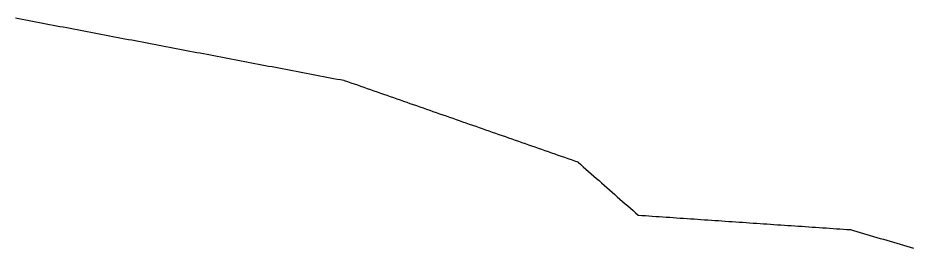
# Model space of a CAD drawing. Header units: millimetres. Extents: x 230 to 3347, y 514 to 5196.
# Drawn here: x 953.1 to 1209.6, y 566 to 632 of the extents above; entities that cross this region are included whole.
import ezdxf

# ---------------------------------------------------------------- set-up
doc = ezdxf.new("R2010")
doc.units = ezdxf.units.MM
doc.layers.add('ALL_ISLANDS', color=7, linetype='Continuous')
doc.layers.add('OUTLINE_ISLAND_01', color=7, linetype='Continuous')

msp = doc.modelspace()

# ---------------------------------------------------------------- linework, layer by layer
at = {"layer": 'ALL_ISLANDS'}
msp.add_lwpolyline([(952.398, 631.9964), (953.3804, 631.8099), (954.3629, 631.6235), (955.3454, 631.437), (956.3278, 631.2506), (957.3103, 631.0641), (958.2928, 630.8776), (959.2752, 630.6912), (960.2577, 630.5047), (961.2401, 630.3183), (962.2226, 630.1318), (963.2051, 629.9453), (964.1875, 629.7589), (965.17, 629.5724), (966.1525, 629.386), (967.1349, 629.1995), (968.1174, 629.013), (969.0998, 628.8266), (970.0823, 628.6401), (971.0648, 628.4537), (972.0472, 628.2672), (973.0297, 628.0807), (974.0122, 627.8943), (974.9946, 627.7078), (975.9771, 627.5214), (976.9595, 627.3349), (977.942, 627.1484), (978.9245, 626.962), (979.9069, 626.7755), (980.8894, 626.5891), (981.8719, 626.4026), (982.8543, 626.2161), (983.8368, 626.0297), (984.8192, 625.8432), (985.8017, 625.6568), (986.7842, 625.4703), (987.7666, 625.2839), (988.7491, 625.0974), (989.7316, 624.9109), (990.714, 624.7245), (991.6965, 624.538), (992.679, 624.3516), (993.6614, 624.1651), (994.6439, 623.9786), (995.6263, 623.7922), (996.6088, 623.6057), (997.5913, 623.4193), (998.5737, 623.2328), (999.5562, 623.0463), (1000.5387, 622.8599), (1001.5211, 622.6734), (1002.5036, 622.487), (1003.486, 622.3005), (1004.4685, 622.114), (1005.451, 621.9276), (1006.4334, 621.7411), (1007.4159, 621.5547), (1008.3984, 621.3682), (1009.3808, 621.1817), (1010.3633, 620.9953), (1011.3457, 620.8088), (1012.3282, 620.6224), (1013.3107, 620.4359), (1014.2931, 620.2494), (1015.2756, 620.063), (1016.2581, 619.8765), (1017.2405, 619.6901), (1018.223, 619.5036), (1019.2054, 619.3171), (1020.1879, 619.1307), (1021.1704, 618.9442), (1022.1528, 618.7578), (1023.1353, 618.5713), (1024.1178, 618.3849), (1025.1002, 618.1984), (1026.0827, 618.0119), (1027.0651, 617.8255), (1028.0476, 617.639), (1029.0301, 617.4526), (1030.0125, 617.2661), (1030.995, 617.0796), (1031.9775, 616.8932), (1032.9599, 616.7067), (1033.9424, 616.5203), (1034.9248, 616.3338), (1035.9073, 616.1473), (1036.8898, 615.9609), (1037.8722, 615.7744), (1038.8547, 615.588), (1039.8372, 615.4015), (1040.8196, 615.215), (1041.8021, 615.0286), (1042.7845, 614.8421), (1043.767, 614.6557), (1044.7495, 614.4692), (1045.7319, 614.2827), (1046.7144, 614.0963), (1046.7892, 614.0702), (1047.7334, 613.7409), (1048.6777, 613.4116), (1049.6219, 613.0823), (1050.5661, 612.7531), (1051.5104, 612.4238), (1052.4546, 612.0945), (1053.3988, 611.7652), (1054.3431, 611.4359), (1055.2873, 611.1066), (1056.2315, 610.7774), (1057.1758, 610.4481), (1058.12, 610.1188), (1059.0642, 609.7895), (1060.0084, 609.4602), (1060.9527, 609.1309), (1061.8969, 608.8017), (1062.8411, 608.4724), (1063.7854, 608.1431), (1064.7296, 607.8138), (1065.6738, 607.4845), (1066.6181, 607.1552), (1067.5623, 606.826), (1068.5065, 606.4967), (1069.4508, 606.1674), (1070.395, 605.8381), (1071.3392, 605.5088), (1072.2835, 605.1795), (1073.2277, 604.8503), (1074.1719, 604.521), (1075.1161, 604.1917), (1076.0604, 603.8624), (1077.0046, 603.5331), (1077.9488, 603.2038), (1078.8931, 602.8746), (1079.8373, 602.5453), (1080.7815, 602.216), (1081.7258, 601.8867), (1082.67, 601.5574), (1083.6142, 601.2281), (1084.5585, 600.8989), (1085.5027, 600.5696), (1086.4469, 600.2403), (1087.3911, 599.911), (1088.3354, 599.5817), (1089.2796, 599.2524), (1090.2238, 598.9232), (1091.1681, 598.5939), (1092.1123, 598.2646), (1093.0565, 597.9353), (1094.0008, 597.606), (1094.945, 597.2767), (1095.8892, 596.9475), (1096.8335, 596.6182), (1097.7777, 596.2889), (1098.7219, 595.9596), (1099.6662, 595.6303), (1100.6104, 595.301), (1101.5546, 594.9718), (1102.4988, 594.6425), (1103.4431, 594.3132), (1104.3873, 593.9839), (1105.3315, 593.6546), (1106.2758, 593.3253), (1107.22, 592.9961), (1108.1642, 592.6668), (1109.1085, 592.3375), (1110.0527, 592.0082), (1110.9969, 591.6789), (1111.9412, 591.3496), (1112.8854, 591.0204), (1113.8296, 590.6911), (1113.9374, 590.5964), (1114.6888, 589.9366), (1115.4402, 589.2767), (1116.1916, 588.6169), (1116.943, 587.957), (1117.6944, 587.2972), (1118.4458, 586.6373), (1119.1972, 585.9775), (1119.9486, 585.3176), (1120.7, 584.6578), (1121.4514, 583.998), (1122.2027, 583.3381), (1122.9541, 582.6783), (1123.7055, 582.0184), (1124.4569, 581.3586), (1125.2083, 580.6987), (1125.9597, 580.0389), (1126.7111, 579.379), (1127.4625, 578.7192), (1128.2139, 578.0593), (1128.9653, 577.3995), (1129.7167, 576.7396), (1130.4681, 576.0798), (1131.2195, 575.4199), (1131.2617, 575.417), (1132.2594, 575.349), (1133.2571, 575.281), (1134.2547, 575.213), (1135.2524, 575.145), (1136.2501, 575.077), (1137.2478, 575.009), (1138.2455, 574.941), (1139.2432, 574.873), (1140.2408, 574.805), (1141.2385, 574.737), (1142.2362, 574.669), (1143.2339, 574.601), (1144.2316, 574.533), (1145.2293, 574.465), (1146.227, 574.397), (1147.2246, 574.329), (1148.2223, 574.2609), (1149.22, 574.1929), (1150.2177, 574.1249), (1151.2154, 574.0569), (1152.2131, 573.9889), (1153.2108, 573.9209), (1154.2084, 573.8529), (1155.2061, 573.7849), (1156.2038, 573.7169), (1157.2015, 573.6489), (1158.1992, 573.5809), (1159.1969, 573.5129), (1160.1945, 573.4449), (1161.1922, 573.3769), (1162.1899, 573.3089), (1163.1876, 573.2409), (1164.1853, 573.1729), (1165.183, 573.1049), (1166.1807, 573.0369), (1167.1783, 572.9689), (1168.176, 572.9009), (1169.1737, 572.8329), (1170.1714, 572.7648), (1171.1691, 572.6968), (1172.1668, 572.6288), (1173.1645, 572.5608), (1174.1621, 572.4928), (1175.1598, 572.4248), (1176.1575, 572.3568), (1177.1552, 572.2888), (1178.1529, 572.2208), (1179.1506, 572.1528), (1180.1482, 572.0848), (1181.1459, 572.0168), (1182.1436, 571.9488), (1183.1413, 571.8808), (1184.139, 571.8128), (1185.1367, 571.7448), (1186.1344, 571.6768), (1187.132, 571.6088), (1188.1297, 571.5408), (1189.1274, 571.4728), (1190.1251, 571.4048), (1191.1228, 571.3367), (1192.1205, 571.2687), (1192.9655, 571.0219), (1193.9254, 570.7414), (1194.8852, 570.461), (1195.8451, 570.1806), (1196.805, 569.9001), (1197.7649, 569.6197), (1198.7247, 569.3393), (1199.6846, 569.0588), (1200.6445, 568.7784), (1201.6044, 568.498), (1202.5642, 568.2175), (1203.5241, 567.9371), (1204.484, 567.6567), (1205.4439, 567.3762), (1206.4037, 567.0958), (1207.3636, 566.8154), (1208.3235, 566.5349), (1209.2834, 566.2545), (1210.2432, 565.9741)], dxfattribs=at)
at = {"layer": 'OUTLINE_ISLAND_01'}
msp.add_lwpolyline([(952.398, 631.9964), (953.3804, 631.8099), (954.3629, 631.6235), (955.3454, 631.437), (956.3278, 631.2506), (957.3103, 631.0641), (958.2928, 630.8776), (959.2752, 630.6912), (960.2577, 630.5047), (961.2401, 630.3183), (962.2226, 630.1318), (963.2051, 629.9453), (964.1875, 629.7589), (965.17, 629.5724), (966.1525, 629.386), (967.1349, 629.1995), (968.1174, 629.013), (969.0998, 628.8266), (970.0823, 628.6401), (971.0648, 628.4537), (972.0472, 628.2672), (973.0297, 628.0807), (974.0122, 627.8943), (974.9946, 627.7078), (975.9771, 627.5214), (976.9595, 627.3349), (977.942, 627.1484), (978.9245, 626.962), (979.9069, 626.7755), (980.8894, 626.5891), (981.8719, 626.4026), (982.8543, 626.2161), (983.8368, 626.0297), (984.8192, 625.8432), (985.8017, 625.6568), (986.7842, 625.4703), (987.7666, 625.2839), (988.7491, 625.0974), (989.7316, 624.9109), (990.714, 624.7245), (991.6965, 624.538), (992.679, 624.3516), (993.6614, 624.1651), (994.6439, 623.9786), (995.6263, 623.7922), (996.6088, 623.6057), (997.5913, 623.4193), (998.5737, 623.2328), (999.5562, 623.0463), (1000.5387, 622.8599), (1001.5211, 622.6734), (1002.5036, 622.487), (1003.486, 622.3005), (1004.4685, 622.114), (1005.451, 621.9276), (1006.4334, 621.7411), (1007.4159, 621.5547), (1008.3984, 621.3682), (1009.3808, 621.1817), (1010.3633, 620.9953), (1011.3457, 620.8088), (1012.3282, 620.6224), (1013.3107, 620.4359), (1014.2931, 620.2494), (1015.2756, 620.063), (1016.2581, 619.8765), (1017.2405, 619.6901), (1018.223, 619.5036), (1019.2054, 619.3171), (1020.1879, 619.1307), (1021.1704, 618.9442), (1022.1528, 618.7578), (1023.1353, 618.5713), (1024.1178, 618.3849), (1025.1002, 618.1984), (1026.0827, 618.0119), (1027.0651, 617.8255), (1028.0476, 617.639), (1029.0301, 617.4526), (1030.0125, 617.2661), (1030.995, 617.0796), (1031.9775, 616.8932), (1032.9599, 616.7067), (1033.9424, 616.5203), (1034.9248, 616.3338), (1035.9073, 616.1473), (1036.8898, 615.9609), (1037.8722, 615.7744), (1038.8547, 615.588), (1039.8372, 615.4015), (1040.8196, 615.215), (1041.8021, 615.0286), (1042.7845, 614.8421), (1043.767, 614.6557), (1044.7495, 614.4692), (1045.7319, 614.2827), (1046.7144, 614.0963), (1046.7892, 614.0702), (1047.7334, 613.7409), (1048.6777, 613.4116), (1049.6219, 613.0823), (1050.5661, 612.7531), (1051.5104, 612.4238), (1052.4546, 612.0945), (1053.3988, 611.7652), (1054.3431, 611.4359), (1055.2873, 611.1066), (1056.2315, 610.7774), (1057.1758, 610.4481), (1058.12, 610.1188), (1059.0642, 609.7895), (1060.0084, 609.4602), (1060.9527, 609.1309), (1061.8969, 608.8017), (1062.8411, 608.4724), (1063.7854, 608.1431), (1064.7296, 607.8138), (1065.6738, 607.4845), (1066.6181, 607.1552), (1067.5623, 606.826), (1068.5065, 606.4967), (1069.4508, 606.1674), (1070.395, 605.8381), (1071.3392, 605.5088), (1072.2835, 605.1795), (1073.2277, 604.8503), (1074.1719, 604.521), (1075.1161, 604.1917), (1076.0604, 603.8624), (1077.0046, 603.5331), (1077.9488, 603.2038), (1078.8931, 602.8746), (1079.8373, 602.5453), (1080.7815, 602.216), (1081.7258, 601.8867), (1082.67, 601.5574), (1083.6142, 601.2281), (1084.5585, 600.8989), (1085.5027, 600.5696), (1086.4469, 600.2403), (1087.3911, 599.911), (1088.3354, 599.5817), (1089.2796, 599.2524), (1090.2238, 598.9232), (1091.1681, 598.5939), (1092.1123, 598.2646), (1093.0565, 597.9353), (1094.0008, 597.606), (1094.945, 597.2767), (1095.8892, 596.9475), (1096.8335, 596.6182), (1097.7777, 596.2889), (1098.7219, 595.9596), (1099.6662, 595.6303), (1100.6104, 595.301), (1101.5546, 594.9718), (1102.4988, 594.6425), (1103.4431, 594.3132), (1104.3873, 593.9839), (1105.3315, 593.6546), (1106.2758, 593.3253), (1107.22, 592.9961), (1108.1642, 592.6668), (1109.1085, 592.3375), (1110.0527, 592.0082), (1110.9969, 591.6789), (1111.9412, 591.3496), (1112.8854, 591.0204), (1113.8296, 590.6911), (1113.9374, 590.5964), (1114.6888, 589.9366), (1115.4402, 589.2767), (1116.1916, 588.6169), (1116.943, 587.957), (1117.6944, 587.2972), (1118.4458, 586.6373), (1119.1972, 585.9775), (1119.9486, 585.3176), (1120.7, 584.6578), (1121.4514, 583.998), (1122.2027, 583.3381), (1122.9541, 582.6783), (1123.7055, 582.0184), (1124.4569, 581.3586), (1125.2083, 580.6987), (1125.9597, 580.0389), (1126.7111, 579.379), (1127.4625, 578.7192), (1128.2139, 578.0593), (1128.9653, 577.3995), (1129.7167, 576.7396), (1130.4681, 576.0798), (1131.2195, 575.4199), (1131.2617, 575.417), (1132.2594, 575.349), (1133.2571, 575.281), (1134.2547, 575.213), (1135.2524, 575.145), (1136.2501, 575.077), (1137.2478, 575.009), (1138.2455, 574.941), (1139.2432, 574.873), (1140.2408, 574.805), (1141.2385, 574.737), (1142.2362, 574.669), (1143.2339, 574.601), (1144.2316, 574.533), (1145.2293, 574.465), (1146.227, 574.397), (1147.2246, 574.329), (1148.2223, 574.2609), (1149.22, 574.1929), (1150.2177, 574.1249), (1151.2154, 574.0569), (1152.2131, 573.9889), (1153.2108, 573.9209), (1154.2084, 573.8529), (1155.2061, 573.7849), (1156.2038, 573.7169), (1157.2015, 573.6489), (1158.1992, 573.5809), (1159.1969, 573.5129), (1160.1945, 573.4449), (1161.1922, 573.3769), (1162.1899, 573.3089), (1163.1876, 573.2409), (1164.1853, 573.1729), (1165.183, 573.1049), (1166.1807, 573.0369), (1167.1783, 572.9689), (1168.176, 572.9009), (1169.1737, 572.8329), (1170.1714, 572.7648), (1171.1691, 572.6968), (1172.1668, 572.6288), (1173.1645, 572.5608), (1174.1621, 572.4928), (1175.1598, 572.4248), (1176.1575, 572.3568), (1177.1552, 572.2888), (1178.1529, 572.2208), (1179.1506, 572.1528), (1180.1482, 572.0848), (1181.1459, 572.0168), (1182.1436, 571.9488), (1183.1413, 571.8808), (1184.139, 571.8128), (1185.1367, 571.7448), (1186.1344, 571.6768), (1187.132, 571.6088), (1188.1297, 571.5408), (1189.1274, 571.4728), (1190.1251, 571.4048), (1191.1228, 571.3367), (1192.1205, 571.2687), (1192.9655, 571.0219), (1193.9254, 570.7414), (1194.8852, 570.461), (1195.8451, 570.1806), (1196.805, 569.9001), (1197.7649, 569.6197), (1198.7247, 569.3393), (1199.6846, 569.0588), (1200.6445, 568.7784), (1201.6044, 568.498), (1202.5642, 568.2175), (1203.5241, 567.9371), (1204.484, 567.6567), (1205.4439, 567.3762), (1206.4037, 567.0958), (1207.3636, 566.8154), (1208.3235, 566.5349), (1209.2834, 566.2545), (1210.2432, 565.9741)], dxfattribs=at)

doc.saveas('drawing.dxf')
